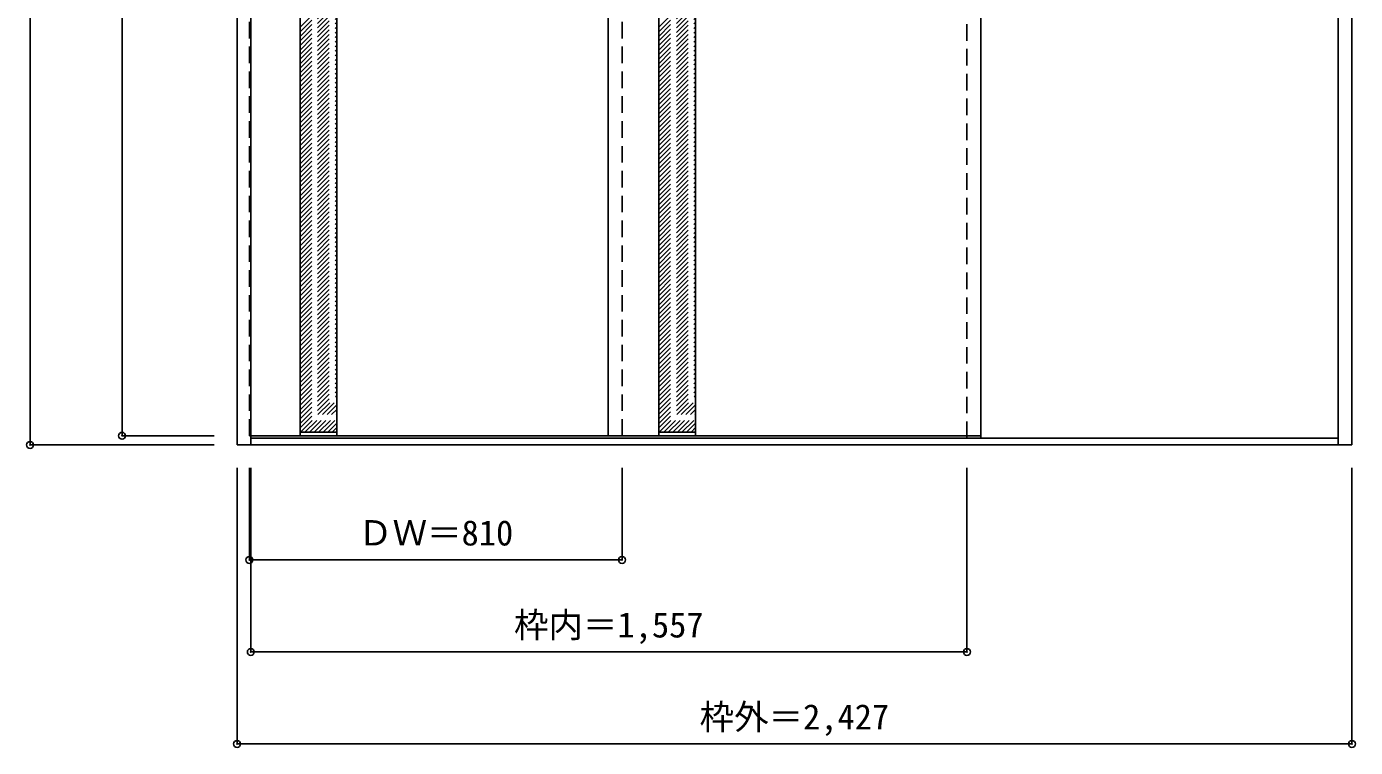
# Model space of a CAD drawing. Units: millimetres, scale not verified. Extents: x -1110 to 1866, y -1716 to 1561.
# Drawn here: x -1023 to 1866, y -1716 to -148 of the extents above; entities that cross this region are included whole.
import ezdxf
from ezdxf.enums import TextEntityAlignment as Align

# ---------------------------------------------------------------- set-up
doc = ezdxf.new("R2010")
doc.units = ezdxf.units.MM
doc.header["$LTSCALE"] = 30
doc.header["$PDMODE"] = 32
doc.header["$PDSIZE"] = 15
doc.linetypes.add('DASHED1', pattern=[1.8, 1.2, -0.6])
doc.layers.add('0-0', color=4, linetype='DASHED1')
doc.layers.add('0-1_寸法', color=7, linetype='Continuous')
doc.styles.add('ＭＳ ゴシック', font='')
doc.styles.get('ＭＳ ゴシック').set_extended_font_data('MS Gothic')

msp = doc.modelspace()

# ---------------------------------------------------------------- linework, layer by layer
at = {"layer": '0-0', "color": 3, "linetype": 'Continuous'}
for p, q in [((-565.27, -1058.07), (-565.27, 1188.93)), ((-535.27, -1058.07), (-535.27, 1188.93)), ((1828.73, -1058.07), (1828.73, 1188.93)), ((1858.73, -1058.07), (1858.73, 1188.93)), ((-428.27, -1038.07), (-428.27, 1144.93)), ((-348.27, -1038.07), (-348.27, 1144.93)), ((241.73, 1144.93), (241.73, -1038.07)), ((351.73, -1038.07), (351.73, 1144.93)), ((431.73, -1038.07), (431.73, 1144.93)), ((1051.73, -1038.07), (1051.73, 1144.93)), ((-535.27, -1038.07), (1051.73, -1038.07)), ((1858.73, -1058.07), (-565.27, -1058.07)), ((1828.73, -1043.07), (-535.27, -1043.07))]:
    msp.add_line(p, q, dxfattribs=at)
at = {"layer": '0-0'}
for p, q in [((271.73, -1038.07), (271.73, 1144.93)), ((1021.73, -1043.07), (1021.73, 1152.93)), ((1051.73, -1043.07), (1051.73, 1152.93)), ((-428.27, -149.87), (-348.27, -69.87)), ((-428.27, -159.77), (-348.27, -79.77)), ((351.73, -149.87), (431.73, -69.87)), ((351.73, -159.77), (431.73, -79.77)), ((-428.27, -169.67), (-348.27, -89.67)), ((-428.27, -179.57), (-348.27, -99.57)), ((-428.27, -189.47), (-348.27, -109.47)), ((351.73, -169.67), (431.73, -89.67)), ((351.73, -179.57), (431.73, -99.57)), ((351.73, -189.47), (431.73, -109.47)), ((-428.27, -199.37), (-348.27, -119.37)), ((-428.27, -209.27), (-348.27, -129.27)), ((-428.27, -219.17), (-348.27, -139.17)), ((351.73, -199.37), (431.73, -119.37)), ((351.73, -209.27), (431.73, -129.27)), ((351.73, -219.17), (431.73, -139.17)), ((-428.27, -229.07), (-348.27, -149.07)), ((-428.27, -238.97), (-348.27, -158.97)), ((-428.27, -248.87), (-348.27, -168.87)), ((351.73, -229.07), (431.73, -149.07)), ((351.73, -238.97), (431.73, -158.97)), ((351.73, -248.87), (431.73, -168.87)), ((-428.27, -258.76), (-348.27, -178.76)), ((-428.27, -268.66), (-348.27, -188.66)), ((-428.27, -278.56), (-348.27, -198.56)), ((351.73, -258.76), (431.73, -178.76)), ((351.73, -268.66), (431.73, -188.66)), ((351.73, -278.56), (431.73, -198.56)), ((-428.27, -288.46), (-348.27, -208.46)), ((-428.27, -298.36), (-348.27, -218.36)), ((-428.27, -308.26), (-348.27, -228.26)), ((351.73, -288.46), (431.73, -208.46)), ((351.73, -298.36), (431.73, -218.36)), ((351.73, -308.26), (431.73, -228.26)), ((-428.27, -318.16), (-348.27, -238.16)), ((-428.27, -328.06), (-348.27, -248.06)), ((-428.27, -337.96), (-348.27, -257.96)), ((351.73, -318.16), (431.73, -238.16)), ((351.73, -328.06), (431.73, -248.06)), ((351.73, -337.96), (431.73, -257.96)), ((-428.27, -347.86), (-348.27, -267.86)), ((-428.27, -357.76), (-348.27, -277.76)), ((-428.27, -367.66), (-348.27, -287.66)), ((351.73, -347.86), (431.73, -267.86)), ((351.73, -357.76), (431.73, -277.76)), ((351.73, -367.66), (431.73, -287.66)), ((-428.27, -377.56), (-348.27, -297.56)), ((-428.27, -387.46), (-348.27, -307.46)), ((-428.27, -397.36), (-348.27, -317.36)), ((351.73, -377.56), (431.73, -297.56)), ((351.73, -387.46), (431.73, -307.46)), ((351.73, -397.36), (431.73, -317.36)), ((-428.27, -407.26), (-348.27, -327.26)), ((-428.27, -417.16), (-348.27, -337.16)), ((351.73, -407.26), (431.73, -327.26)), ((351.73, -417.16), (431.73, -337.16)), ((-428.27, -427.06), (-348.27, -347.06)), ((-428.27, -436.96), (-348.27, -356.96)), ((-428.27, -446.85), (-348.27, -366.85)), ((351.73, -427.06), (431.73, -347.06)), ((351.73, -436.96), (431.73, -356.96)), ((351.73, -446.85), (431.73, -366.85)), ((-428.27, -456.75), (-348.27, -376.75)), ((-428.27, -466.65), (-348.27, -386.65)), ((-428.27, -476.55), (-348.27, -396.55)), ((351.73, -456.75), (431.73, -376.75)), ((351.73, -466.65), (431.73, -386.65)), ((351.73, -476.55), (431.73, -396.55)), ((-428.27, -486.45), (-348.27, -406.45)), ((-428.27, -496.35), (-348.27, -416.35)), ((-428.27, -506.25), (-348.27, -426.25)), ((351.73, -486.45), (431.73, -406.45)), ((351.73, -496.35), (431.73, -416.35)), ((351.73, -506.25), (431.73, -426.25)), ((-428.27, -516.15), (-348.27, -436.15)), ((-428.27, -526.05), (-348.27, -446.05)), ((-428.27, -535.95), (-348.27, -455.95)), ((351.73, -516.15), (431.73, -436.15)), ((351.73, -526.05), (431.73, -446.05)), ((351.73, -535.95), (431.73, -455.95)), ((-428.27, -545.85), (-348.27, -465.85)), ((-428.27, -555.75), (-348.27, -475.75)), ((-428.27, -565.65), (-348.27, -485.65)), ((351.73, -545.85), (431.73, -465.85)), ((351.73, -555.75), (431.73, -475.75)), ((351.73, -565.65), (431.73, -485.65)), ((-428.27, -575.55), (-348.27, -495.55)), ((-428.27, -585.45), (-348.27, -505.45)), ((-428.27, -595.35), (-348.27, -515.35)), ((351.73, -575.55), (431.73, -495.55)), ((351.73, -585.45), (431.73, -505.45)), ((351.73, -595.35), (431.73, -515.35)), ((-428.27, -605.25), (-348.27, -525.25)), ((-428.27, -615.15), (-348.27, -535.15)), ((-428.27, -625.05), (-348.27, -545.05)), ((351.73, -605.25), (431.73, -525.25)), ((351.73, -615.15), (431.73, -535.15)), ((351.73, -625.05), (431.73, -545.05)), ((-428.27, -634.95), (-348.27, -554.95)), ((-428.27, -644.84), (-348.27, -564.84)), ((-428.27, -654.74), (-348.27, -574.74)), ((351.73, -634.95), (431.73, -554.95)), ((351.73, -644.84), (431.73, -564.84)), ((351.73, -654.74), (431.73, -574.74)), ((-428.27, -664.64), (-348.27, -584.64)), ((-428.27, -674.54), (-348.27, -594.54)), ((-428.27, -684.44), (-348.27, -604.44)), ((351.73, -664.64), (431.73, -584.64)), ((351.73, -674.54), (431.73, -594.54)), ((351.73, -684.44), (431.73, -604.44)), ((-428.27, -694.34), (-348.27, -614.34)), ((-428.27, -704.24), (-348.27, -624.24)), ((-428.27, -714.14), (-348.27, -634.14)), ((351.73, -694.34), (431.73, -614.34)), ((351.73, -704.24), (431.73, -624.24)), ((351.73, -714.14), (431.73, -634.14)), ((-428.27, -724.04), (-348.27, -644.04)), ((-428.27, -733.94), (-348.27, -653.94)), ((-428.27, -743.84), (-348.27, -663.84)), ((351.73, -724.04), (431.73, -644.04)), ((351.73, -733.94), (431.73, -653.94)), ((351.73, -743.84), (431.73, -663.84)), ((-428.27, -753.74), (-348.27, -673.74)), ((-428.27, -763.64), (-348.27, -683.64)), ((351.73, -753.74), (431.73, -673.74)), ((351.73, -763.64), (431.73, -683.64)), ((-428.27, -773.54), (-348.27, -693.54)), ((-428.27, -783.44), (-348.27, -703.44)), ((-428.27, -793.34), (-348.27, -713.34)), ((351.73, -773.54), (431.73, -693.54)), ((351.73, -783.44), (431.73, -703.44)), ((351.73, -793.34), (431.73, -713.34)), ((-428.27, -803.24), (-348.27, -723.24)), ((-428.27, -813.14), (-348.27, -733.14)), ((-428.27, -823.04), (-348.27, -743.04)), ((351.73, -803.24), (431.73, -723.24)), ((351.73, -813.14), (431.73, -733.14)), ((351.73, -823.04), (431.73, -743.04)), ((-428.27, -832.94), (-348.27, -752.94)), ((-428.27, -842.83), (-348.27, -762.83)), ((-428.27, -852.73), (-348.27, -772.73)), ((351.73, -832.94), (431.73, -752.94)), ((351.73, -842.83), (431.73, -762.83)), ((351.73, -852.73), (431.73, -772.73)), ((-428.27, -862.63), (-348.27, -782.63)), ((-428.27, -872.53), (-348.27, -792.53)), ((-428.27, -882.43), (-348.27, -802.43)), ((351.73, -862.63), (431.73, -782.63)), ((351.73, -872.53), (431.73, -792.53)), ((351.73, -882.43), (431.73, -802.43)), ((-428.27, -892.33), (-348.27, -812.33)), ((-428.27, -902.23), (-348.27, -822.23)), ((-428.27, -912.13), (-348.27, -832.13)), ((351.73, -892.33), (431.73, -812.33)), ((351.73, -902.23), (431.73, -822.23)), ((351.73, -912.13), (431.73, -832.13)), ((-428.27, -922.03), (-348.27, -842.03)), ((-428.27, -931.93), (-348.27, -851.93)), ((-428.27, -941.83), (-348.27, -861.83)), ((351.73, -922.03), (431.73, -842.03)), ((351.73, -931.93), (431.73, -851.93)), ((351.73, -941.83), (431.73, -861.83)), ((-428.27, -951.73), (-348.27, -871.73)), ((-428.27, -961.63), (-348.27, -881.63)), ((-428.27, -971.53), (-348.27, -891.53)), ((351.73, -951.73), (431.73, -871.73)), ((351.73, -961.63), (431.73, -881.63)), ((351.73, -971.53), (431.73, -891.53)), ((-428.27, -981.43), (-348.27, -901.43)), ((-428.27, -991.33), (-348.27, -911.33)), ((-428.27, -1001.23), (-348.27, -921.23)), ((351.73, -981.43), (431.73, -901.43)), ((351.73, -991.33), (431.73, -911.33)), ((351.73, -1001.23), (431.73, -921.23)), ((-428.27, -1011.13), (-348.27, -931.13)), ((-428.27, -1021.03), (-348.27, -941.03)), ((-427.41, -1030.07), (-348.27, -950.93)), ((351.73, -1011.13), (431.73, -931.13)), ((351.73, -1021.03), (431.73, -941.03)), ((352.59, -1030.07), (431.73, -950.93)), ((-417.51, -1030.07), (-348.27, -960.82)), ((-407.61, -1030.07), (-348.27, -970.72)), ((-397.71, -1030.07), (-348.27, -980.62)), ((362.49, -1030.07), (431.73, -960.82)), ((372.39, -1030.07), (431.73, -970.72)), ((382.29, -1030.07), (431.73, -980.62)), ((-387.81, -1030.07), (-348.27, -990.52)), ((-377.92, -1030.07), (-348.27, -1000.42)), ((-368.02, -1030.07), (-348.27, -1010.32)), ((392.19, -1030.07), (431.73, -990.52)), ((402.08, -1030.07), (431.73, -1000.42)), ((411.98, -1030.07), (431.73, -1010.32)), ((-535.27, -1038.07), (-538.27, -1038.07)), ((-358.12, -1030.07), (-348.27, -1020.22)), ((421.88, -1030.07), (431.73, -1020.22))]:
    msp.add_line(p, q, dxfattribs=at)
at = {"layer": '0-0', "color": 7, "linetype": 'Continuous'}
for p, q in [((-348.27, -1030.07), (-428.27, -1030.07)), ((431.73, -1030.07), (351.73, -1030.07))]:
    msp.add_line(p, q, dxfattribs=at)
at = {"layer": '0-0'}
msp.add_lwpolyline([(-538.27, -1038.07), (-538.27, 1144.93), (-535.27, 1144.93)], dxfattribs=at)
at = {"layer": '0-1_寸法', "color": 4}
for p, q in [((-1015.27, 1188.93), (-1015.27, -1058.07)), ((-815.27, 1144.93), (-815.27, -1038.07)), ((-815.27, -1038.07), (-615.27, -1038.07)), ((-1015.27, -1058.07), (-615.27, -1058.07)), ((-565.27, -1708.07), (-565.27, -1108.07)), ((-538.27, -1308.07), (-538.27, -1108.07)), ((-535.27, -1508.07), (-535.27, -1108.07)), ((271.73, -1308.07), (271.73, -1108.07)), ((1021.73, -1508.07), (1021.73, -1108.07)), ((271.73, -1308.07), (-538.27, -1308.07)), ((-535.27, -1508.07), (1021.73, -1508.07))]:
    msp.add_line(p, q, dxfattribs=at)
msp.add_lwpolyline([(-565.27, -1708.07), (1858.73, -1708.07), (1858.73, -1108.07)], dxfattribs=at)
at = {"layer": '0-1_寸法'}
for p in [(-815.27, -1038.07), (-1015.27, -1058.07), (-538.27, -1308.07), (271.73, -1308.07), (-535.27, -1508.07), (1021.73, -1508.07), (-565.27, -1708.07), (1858.73, -1708.07)]:
    msp.add_point(p, dxfattribs=at)

# ---------------------------------------------------------------- texts
at = {"layer": '0-1_寸法', "style": 'ＭＳ ゴシック'}
for s, p in [('ＤＷ＝810', (-302.02, -1293.07)), ('枠内＝1,557', (36.98, -1493.07)), ('枠外＝2,427', (440.48, -1693.07))]:
    msp.add_text(s, height=54.99, dxfattribs=at).set_placement(p, align=Align.BOTTOM_LEFT)

doc.saveas('drawing.dxf')
